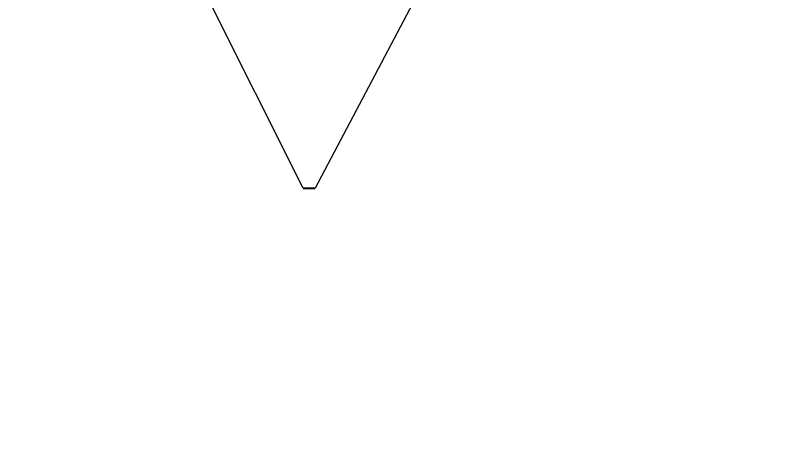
# Model space of a CAD drawing. Header units: inches. Extents: x 129892 to 140765, y 18172 to 24435.
# Drawn here: x 134120.3 to 134126.42, y 22514.12 to 22517.61 of the extents above; entities that cross this region are included whole.
import ezdxf

# ---------------------------------------------------------------- set-up
doc = ezdxf.new("R2010")
doc.units = ezdxf.units.IN
doc.header["$MEASUREMENT"] = 0
doc.header["$PDMODE"] = 66
doc.styles.add('EXCELSIOR', font='dim.shx', dxfattribs={"height": 45})
doc.dimstyles.new('EXCELSIOR', dxfattribs={"dimtxt": 50, "dimasz": 15, "dimexe": 20, "dimexo": 20, "dimgap": 10, "dimtad": 1, "dimdec": 0, "dimtxsty": 'EXCELSIOR', "dimblk": 'OBLIQUE', "dimcen": 2.5, "dimclrd": 1, "dimclre": 1, "dimclrt": 1, "dimadec": 0, "dimazin": 0, "dimtfac": 1, "dimtdec": 0, "dimtofl": 0, "dimtmove": 0, "dimatfit": 3, "dimfxl": 0, "dimlwd": 25, "dimarcsym": 0})

# ---------------------------------------------------------------- blocks, each defined once
blk = doc.blocks.new('A$C105D4D3B')
at = {"color": 251, "linetype": 'Continuous', "lineweight": 15}
for p, q in [((4.0026, -0.0002), (2.5055, 2.985)), ((5.3382, 2.3476), (4.0975, -0.0002))]:
    blk.add_line(p, q, dxfattribs=at)
at = {"color": 251}
blk.add_line((4.0026, -0.0002), (4.0975, -0.0002), dxfattribs=at)
blk = doc.blocks.new('_OBLIQUE')
at = {"color": 0, "linetype": 'ByBlock'}
blk.add_line((-0.5, -0.5), (0.5, 0.5), dxfattribs=at)
blk = doc.blocks.new('*D169')
at = {"color": 1, "lineweight": -2}
for p, q in [((134592.4581, 23003.9557), (134665.9267, 22930.4871)), ((134122.2321, 22533.7297), (134195.7007, 22460.2611))]:
    blk.add_line(p, q, dxfattribs=at)
at = {"color": 1, "lineweight": 25}
blk.add_line((134181.5586, 22474.4032), (134651.7846, 22944.6292), dxfattribs=at)
at = {"layer": 'Defpoints', "color": 0}
for p in [(134578.316, 23018.0978), (134651.7846, 22944.6292), (134108.09, 22547.8718)]:
    blk.add_point(p, dxfattribs=at)
at = {"color": 1, "lineweight": 25, "xscale": 15, "yscale": 15, "zscale": 15}
for p, rotation in [((134651.7846, 22944.6292), 44.99999999955784), ((134181.5586, 22474.4032), 224.9999999995578)]:
    blk.add_blockref('_OBLIQUE', p, dxfattribs=dict(at, rotation=rotation))
at = {"color": 1, "insert": (134393.6906, 22732.4972), "char_height": 45, "attachment_point": 5, "rotation": 45, "style": 'EXCELSIOR'}
blk.add_mtext('665', dxfattribs=at)

msp = doc.modelspace()

# ---------------------------------------------------------------- block references
msp.add_blockref('A$C105D4D3B', (134118.5735, 22516.2482))

# ---------------------------------------------------------------- dimensions: what is measured, and where the dimension line sits
dim = msp.add_linear_dim(base=(134651.7846, 22944.6292), p1=(134108.09, 22547.8718), p2=(134578.316, 23018.0978), angle=45, dimstyle='EXCELSIOR')
dim.commit()
dim.dimension.update_dxf_attribs({"geometry": '*D169', "text_midpoint": (134393.6906, 22732.4972)})

doc.saveas('drawing.dxf')
